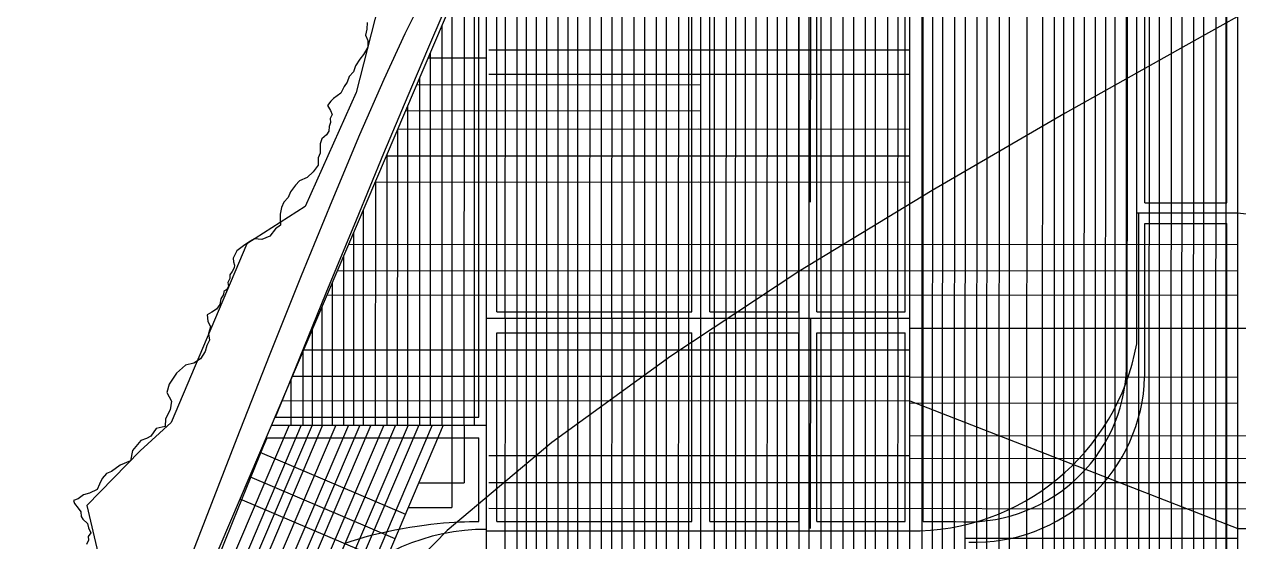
# Model space of a CAD drawing. Extents: x -15732 to 10897, y -24868 to 16165.
# Drawn here: x -9769 to -2354, y -2876 to 283 of the extents above; entities that cross this region are included whole.
import ezdxf

# ---------------------------------------------------------------- set-up
doc = ezdxf.new("R2010")
doc.units = 0
doc.header["$MEASUREMENT"] = 0
for name, color, linetype in [('COASTLINE', 7, 'CONTINUOUS'), ('HIGHWAY', 7, 'CONTINUOUS'), ('STREETS-SPRAWL', 7, 'CONTINUOUS'), ('STREETS-SPRAWL-12M', 7, 'CONTINUOUS'), ('STREETS-SPRAWL-20M', 7, 'CONTINUOUS'), ('SUBURBS', 7, 'CONTINUOUS')]:
    doc.layers.add(name, color=color, linetype=linetype)

msp = doc.modelspace()

# ---------------------------------------------------------------- linework, layer by layer
at = {"layer": 'COASTLINE', "color": 7, "linetype": 'CONTINUOUS'}
msp.add_lwpolyline([(-7675, 293), (-7676.3, 253.1), (-7685.1, 217.5), (-7670.7, 184), (-7671.3, 142.9), (-7697.1, 97.7), (-7720.3, 69.4), (-7745.6, 29.6), (-7759.6, -8.1), (-7784.6, -36.7), (-7796.4, -71.1), (-7815.4, -96.6), (-7835.1, -137.6), (-7880, -170.8), (-7896.9, -185.8), (-7918.1, -213.5), (-7898.1, -244.2), (-7889.9, -267.4), (-7902, -292.6), (-7898.8, -316.1), (-7907.9, -341.4), (-7909.1, -368.7), (-7924, -392.9), (-7953, -416.9), (-7962.4, -446.3), (-7962.3, -474.7), (-7961.9, -504.2), (-7974.2, -532), (-7973.5, -576.2), (-8005.6, -617.8), (-8041.8, -652.5), (-8087.7, -673.6), (-8112.4, -698.6), (-8143.3, -740.6), (-8156.7, -773.8), (-8183.8, -802.3), (-8198.9, -835.4), (-8207.2, -875.9), (-8207.4, -910), (-8204.8, -943.6), (-8234.9, -965.1), (-8270.5, -1010), (-8318.9, -1030.7), (-8363.4, -1026.4), (-8386.7, -1042), (-8423, -1064), (-8470.8, -1100.4), (-8492.6, -1145.7), (-8490.7, -1166.6), (-8485.6, -1187.5), (-8486.7, -1204.7), (-8499.8, -1226.7), (-8514.4, -1247), (-8513.3, -1268.2), (-8525.5, -1294), (-8522, -1317.7), (-8532, -1335.6), (-8549.5, -1347.6), (-8553.4, -1367.2), (-8569.5, -1394), (-8574.1, -1427.9), (-8594.2, -1456.4), (-8622.9, -1474.8), (-8651.1, -1490.2), (-8647.9, -1528.7), (-8632.4, -1565.2), (-8643.8, -1604.9), (-8638.6, -1644.9), (-8653.6, -1679.1), (-8664.4, -1714.9), (-8693.4, -1759.4), (-8734.5, -1786.6), (-8784.4, -1798.2), (-8839.4, -1847.6), (-8884.7, -1913.3), (-8898.9, -1965.8), (-8869.2, -2018.6), (-8878.8, -2070.3), (-8907, -2126.1), (-8909.1, -2173.8), (-8963.1, -2185.4), (-8995.6, -2231.6), (-9022.8, -2246.4), (-9057, -2258.9), (-9108.9, -2318.4), (-9120.3, -2382.4), (-9182.5, -2409.7), (-9235.3, -2447.2), (-9267.2, -2459.8), (-9292.4, -2490.6), (-9309.4, -2525.6), (-9323.2, -2556.9), (-9369.7, -2579.6), (-9407, -2589.1), (-9440.3, -2614.2), (-9467.4, -2623.8), (-9462.3, -2643.7), (-9440.4, -2671.6), (-9423.9, -2694.1), (-9422, -2721.4), (-9410.6, -2737.8), (-9382.8, -2765.6), (-9377, -2790.9), (-9362.1, -2822.7), (-9378, -2843.9), (-9376.5, -2866.3), (-9389.3, -2894.2)], dxfattribs=at)
at = {"layer": 'HIGHWAY', "color": 250, "linetype": 'CONTINUOUS'}
for p, q in [((-1897.4, 590), (-2627, 183)), ((-2627, 183), (-3412.8, -259.1)), ((-3412.8, -259.1), (-4226.3, -731)), ((-4226.3, -731), (-5038.9, -1227.2)), ((-5038.9, -1227.2), (-5822.1, -1742.4)), ((-5822.1, -1742.4), (-6547.5, -2271.2)), ((-6547.5, -2271.2), (-7186.4, -2808.1)), ((-7186.4, -2808.1), (-7716.2, -3348.4))]:
    msp.add_line(p, q, dxfattribs=at)
at = {"layer": 'STREETS-SPRAWL', "color": 7, "linetype": 'CONTINUOUS'}
for p, q in [((-6994.3, -2115), (-6994.3, 775.8)), ((-7334.4, 446.5), (-7445.2, 223.9)), ((-6884.1, -1473.6), (-6884.1, 421.3)), ((-5692.3, -1473.6), (-5692.3, 421.3)), ((-5582.2, -1473.6), (-5582.2, 421.3)), ((-5040.6, -1473.6), (-5040.6, 421.3)), ((-4930.5, -1473.6), (-4930.5, 421.3)), ((-4390.4, -1473.6), (-4390.4, 421.3)), ((-4280.2, -2752.7), (-4280.2, 421.3)), ((-3038.4, -1816), (-3038.4, 421.3)), ((-2928.2, -806.9), (-2928.2, 421.3)), ((-2426.4, -806.9), (-2426.4, 421.3)), ((-7305.8, 131.1), (-7210.6, 349.8)), ((-7445.2, 223.9), (-7573.4, -53.3)), ((-7425.8, -151.6), (-7305.8, 131.1)), ((-7573.4, -53.3), (-7721.9, -392.6)), ((-7572.7, -503.1), (-7425.8, -151.6)), ((-7721.9, -392.6), (-7891.7, -797.3)), ((-7741.3, -910.4), (-7572.7, -503.1)), ((-7891.7, -797.3), (-8077.7, -1253.2)), ((-2928.2, -806.9), (-2426.4, -806.9)), ((-7924.7, -1356), (-7741.3, -910.4)), ((-2928.2, -933.2), (-2426.4, -933.2)), ((-2928.2, -1871), (-2928.2, -933.2)), ((-2426.4, -5988), (-2426.4, -933.2)), ((-8077.7, -1253.2), (-8273.1, -1741.8)), ((-8115.7, -1822.4), (-7924.7, -1356)), ((-6884.1, -1473.6), (-5692.3, -1473.6)), ((-5582.2, -1473.6), (-5040.6, -1473.6)), ((-4930.5, -1473.6), (-4390.4, -1473.6)), ((-6884.1, -1599.9), (-5692.3, -1599.9)), ((-6884.1, -2752.7), (-6884.1, -1599.9)), ((-5692.3, -2752.7), (-5692.3, -1599.9)), ((-5582.2, -1599.9), (-5040.6, -1599.9)), ((-5582.2, -2752.7), (-5582.2, -1599.9)), ((-5040.6, -2752.7), (-5040.6, -1599.9)), ((-4930.5, -1599.9), (-4390.4, -1599.9)), ((-4930.5, -2752.7), (-4930.5, -1599.9)), ((-4390.4, -2752.7), (-4390.4, -1599.9)), ((-8273.1, -1741.8), (-8471.1, -2244.6)), ((-8235.1, -2115.2), (-8115.7, -1822.4)), ((-8235.6, -2115), (-6994.3, -2115)), ((-8471.1, -2244.6), (-8664.9, -2743)), ((-8492.5, -2748.2), (-8307.3, -2292.3)), ((-8307.3, -2292.3), (-8286.5, -2241.3)), ((-8286.5, -2241.3), (-6994.3, -2241.3)), ((-6994.3, -2752.7), (-6994.3, -2241.3)), ((-8664.9, -2743), (-8847.8, -3218.6)), ((-8664.2, -3172.5), (-8492.5, -2748.2)), ((-7597.9, -2824), (-7552.1, -2813.6)), ((-7552.1, -2813.6), (-7506.1, -2804)), ((-7506.1, -2804), (-7460.3, -2795.3)), ((-7460.3, -2795.3), (-7415, -2787.5)), ((-7415, -2787.5), (-7370.6, -2780.6)), ((-7370.6, -2780.6), (-7327.6, -2774.5)), ((-7327.6, -2774.5), (-7286.3, -2769.3)), ((-7286.3, -2769.3), (-7247, -2765)), ((-7247, -2765), (-7210.1, -2761.5)), ((-7210.1, -2761.5), (-7175.3, -2758.8)), ((-7175.3, -2758.8), (-7142.3, -2756.8)), ((-7142.3, -2756.8), (-7110.9, -2755.3)), ((-7110.9, -2755.3), (-7080.6, -2754.2)), ((-7080.6, -2754.2), (-7051.3, -2753.5)), ((-7051.3, -2753.5), (-7022.6, -2753.1)), ((-7022.6, -2753.1), (-6994.3, -2752.7)), ((-6884.1, -2752.7), (-5692.3, -2752.7)), ((-5582.2, -2752.7), (-5040.6, -2752.7)), ((-4930.5, -2752.7), (-4390.4, -2752.7)), ((-4280.2, -2752.7), (-4083.7, -2752.7)), ((-7815.1, -2887.7), (-7773.9, -2873.5)), ((-7773.9, -2873.5), (-7731.4, -2860)), ((-7731.4, -2860), (-7687.7, -2847.3)), ((-7687.7, -2847.3), (-7643.2, -2835.2)), ((-7643.2, -2835.2), (-7597.9, -2824))]:
    msp.add_line(p, q, dxfattribs=at)
for centre, radius, start, end in [((-4011.3, -1781.9), 973.5, 265.73408, 357.99049), ((-3966.5, -1840.9), 1038.7, 268.06331, 358.34052)]:
    msp.add_arc(centre, radius, start, end, dxfattribs=at)
at = {"layer": 'STREETS-SPRAWL-12M', "color": 253, "linetype": 'CONTINUOUS'}
for p, q in [((-3422, 3358), (-3424.4, -4781.6)), ((-3479, 3276.5), (-3481.3, -4781.6)), ((-3647.7, -3476.9), (-3645.8, 3038)), ((-3754.7, 2882.3), (-3756.9, -4781.6)), ((-3816.7, 2793.5), (-3819, -4781.6)), ((-3891.6, 2686.4), (-3893.8, -4781.6)), ((-3952.9, 2598.8), (-3955.1, -4781.6)), ((-4024.1, 2497), (-4026.2, -4781.6)), ((-4089.2, 2403.9), (-4091.3, -4781.6)), ((-4162.3, 2299.4), (-4164.4, -4781.6)), ((-4223.9, 2211.4), (-4225.9, -4781.6)), ((-4288, 2119.6), (-4290.1, -4781.6)), ((-5774.8, 1339.4), (-5775.6, -1512.3)), ((-5712.7, 1359.9), (-5713.6, -1512.3)), ((-6120.2, 1263.5), (-6121, -1512.3)), ((-6047.2, 1279.5), (-6048, -1512.3)), ((-5982.1, 1293.7), (-5982.9, -1512.3)), ((-5910.9, 1309.2), (-5911.7, -1512.3)), ((-5849.6, 1322.7), (-5850.5, -1512.3)), ((-6448.9, 1187.4), (-6449.6, -1512.3)), ((-6390.6, 1201.9), (-6391.4, -1512.3)), ((-6316, 1219.6), (-6316.8, -1512.3)), ((-6245.9, 1235.6), (-6246.7, -1512.3)), ((-6181.8, 1250), (-6182.6, -1512.3)), ((-6643.3, 1130), (-6644.1, -1512.3)), ((-6579.1, 1151), (-6579.9, -1512.3)), ((-6510.4, 1171), (-6511.2, -1512.3)), ((-6833.1, 1041.4), (-6833.9, -1512.3)), ((-6760.5, 1082.5), (-6761.2, -1512.3)), ((-6703.5, 1107.5), (-6704.3, -1512.3)), ((-7021.3, 742.5), (-7022.2, -2164.1)), ((-7083.4, 596.8), (-7084.2, -2164.1)), ((-5556.5, 481.1), (-5557.1, -1512.3)), ((-5483.9, 481.1), (-5484.5, -1512.3)), ((-5426.9, 481.1), (-5427.5, -1512.3)), ((-5366.7, 481.1), (-5367.3, -1512.3)), ((-5302.6, 481.1), (-5303.1, -1512.3)), ((-5233.8, 481.1), (-5234.4, -1512.3)), ((-5172.3, 481.1), (-5172.9, -1512.3)), ((-5114, 481.1), (-5114.6, -1512.3)), ((-5039.4, 481.1), (-5040, -1512.3)), ((-4969.4, 481.1), (-4969.8, -803.1)), ((-4905.2, 481.1), (-4905.8, -1512.3)), ((-4843.7, 481.1), (-4844.3, -1512.3)), ((-4770.6, 481.1), (-4771.2, -1512.3)), ((-4705.5, 481.1), (-4706.1, -1512.3)), ((-4634.4, 481.1), (-4635, -1512.3)), ((-4573.1, 481.1), (-4573.7, -1512.3)), ((-4498.3, 481.1), (-4498.9, -1512.3)), ((-4436.2, 481.1), (-4436.8, -1512.3)), ((-3552.5, 481.1), (-3553.3, -2330.1)), ((-3362.6, 481.1), (-3363.5, -2404)), ((-3298.5, 481.1), (-3299.3, -2429)), ((-3229.7, 481.1), (-3230.6, -2455.8)), ((-3168.2, 481.1), (-3169.1, -2479.7)), ((-3110, 481.1), (-3110.8, -2502.4)), ((-3035.3, 481.1), (-3036.2, -2531.5)), ((-2901.1, 481.1), (-2902, -2583.7)), ((-2839.6, 481.1), (-2840.5, -2607.7)), ((-2766.6, 481.1), (-2767.5, -2636.1)), ((-2701.4, 481.1), (-2702.4, -2661.5)), ((-2630.3, 481.1), (-2631.2, -2689.2)), ((-2569, 481.1), (-2570, -2713.1)), ((-2494.2, 481.1), (-2495.1, -2742.2)), ((-2432.1, 481.1), (-2433.1, -2766.4)), ((-7158.3, 421), (-7159.1, -2164.1)), ((-7219.6, 277.2), (-7220.3, -2164.1)), ((-7304.1, 78.9), (-6947.2, 78.8)), ((-7290.8, 110), (-7291.5, -2164.1)), ((-6932.1, 127.9), (-5638.9, 127.5)), ((-5655.3, 127.9), (-4362.1, 127.5)), ((-7356, -42.9), (-7356.6, -2164.1)), ((-6932.1, -21.3), (-5638.9, -21.7)), ((-5655.3, -21.3), (-4362.1, -21.7)), ((-7374.1, -85.5), (-5638.9, -86)), ((-7429.1, -214.4), (-7429.6, -2164.1)), ((-7441.7, -244), (-5638.9, -245.9)), ((-7490.6, -359), (-7491.2, -2164.1)), ((-7489.4, -356.1), (-5638.9, -356.7)), ((-5655.3, -356.3), (-4362.1, -356.7)), ((-7554.8, -509.6), (-7555.3, -2164.1)), ((-7559.5, -520.6), (-5638.9, -521.1)), ((-5655.3, -520.7), (-4362.1, -521.1)), ((-7626.6, -678), (-5638.9, -680)), ((-7624.9, -674.1), (-7625.4, -2164.1)), ((-5655.3, -678.7), (-4362.1, -680)), ((-7699.6, -849.4), (-7700, -2164.1)), ((-2965.7, -868.5), (-2966.2, -2558.7)), ((-2358.4, -868.5), (263.6, -1171.7)), ((-7757.9, -986.2), (-7758.2, -2164.1)), ((-7789, -1059.1), (-2358.4, -1060.7)), ((-7819.5, -1130.7), (-7819.8, -2164.1)), ((-7857.7, -1220.5), (-2358.4, -1222.1)), ((-7888.3, -1292.1), (-7888.5, -2164.1)), ((-7921.3, -1369.7), (-2358.4, -1371.3)), ((-7951.5, -1440.7), (-7951.8, -2164.1)), ((-6833.3, -1512.3), (-6833.9, -3476.9)), ((-6760.6, -1512.3), (-6761.2, -3476.9)), ((-6703.7, -1512.3), (-6704.3, -3476.9)), ((-6643.5, -1512.3), (-6644, -3476.9)), ((-6579.3, -1512.3), (-6579.9, -3476.9)), ((-6510.6, -1512.3), (-6511.2, -3476.9)), ((-6449.1, -1512.3), (-6449.6, -3476.9)), ((-6390.8, -1512.3), (-6391.4, -3476.9)), ((-6316.2, -1512.3), (-6316.8, -3476.9)), ((-6246.1, -1512.3), (-6246.7, -3476.9)), ((-6182, -1512.3), (-6182.6, -3476.9)), ((-6120.5, -1512.3), (-6121, -3476.9)), ((-6047.4, -1512.3), (-6048, -3476.9)), ((-5982.3, -1512.3), (-5982.9, -3476.9)), ((-5911.1, -1512.3), (-5911.7, -3476.9)), ((-5849.9, -1512.3), (-5850.5, -3476.9)), ((-5775, -1512.3), (-5775.6, -3476.9)), ((-5713, -1512.3), (-5713.6, -3476.9)), ((-5556.5, -1512.3), (-5557.1, -3476.9)), ((-5483.9, -1512.3), (-5484.5, -3476.9)), ((-5426.9, -1512.3), (-5427.5, -3476.9)), ((-5366.7, -1512.3), (-5367.3, -3476.9)), ((-5302.6, -1512.3), (-5303.1, -3476.9)), ((-5233.8, -1512.3), (-5234.4, -3476.9)), ((-5172.3, -1512.3), (-5172.9, -3476.9)), ((-5114, -1512.3), (-5114.6, -3476.9)), ((-5039.4, -1512.3), (-5040, -3476.9)), ((-4969.4, -1512.3), (-4969.8, -2796.5)), ((-4905.2, -1512.3), (-4905.8, -3476.9)), ((-4843.7, -1512.3), (-4844.3, -3476.9)), ((-4770.6, -1512.3), (-4771.2, -3476.9)), ((-4705.5, -1512.3), (-4706.1, -3476.9)), ((-4634.4, -1512.3), (-4635, -3476.9)), ((-4573.1, -1512.3), (-4573.7, -3476.9)), ((-4498.3, -1512.3), (-4498.8, -3476.9)), ((-4436.2, -1512.3), (-4436.8, -3476.9)), ((-8011.8, -1582.1), (-8012, -2164.1)), ((-4362.1, -1572.5), (-1054.9, -1573.5)), ((-8063.6, -1703.7), (-5638.9, -1704.4)), ((-5655.3, -1704.1), (-4362.1, -1704.4)), ((-8068.8, -1715.9), (-8068.9, -2164.1)), ((-8141.5, -1886.5), (-8141.6, -2164.1)), ((-8132.4, -1865.1), (-5638.9, -1865.8)), ((-5655.3, -1865.5), (-4362.1, -1865.8)), ((-4362.1, -1870.2), (-2358.4, -1870.8)), ((-8196, -2014.3), (-5638.9, -2015.1)), ((-5655.3, -2014.7), (-4362.1, -2015.1)), ((-4362.1, -2015.1), (-2358.4, -2795.5)), ((-4362.1, -2027.6), (-2358.4, -2029.7)), ((-8152.3, -2164.1), (-9354.2, -4982)), ((-8077.6, -2164.1), (-9279.4, -4982)), ((-8010.7, -2164.1), (-9212.6, -4982)), ((-7947.3, -2164.1), (-9149.2, -4982)), ((-7866.2, -2164.1), (-9068.1, -4982)), ((-7790, -2164.1), (-8991.9, -4982)), ((-7720.3, -2164.1), (-8922.2, -4982)), ((-7653.4, -2164.1), (-8855.3, -4982)), ((-7574, -2164.1), (-8775.9, -4982)), ((-7503.2, -2164.1), (-8013.8, -3361.3)), ((-7425.8, -2164.1), (-7856, -3172.6)), ((-7359.3, -2164.1), (-7749.2, -3078.2)), ((-7277.9, -2164.1), (-7632.9, -2996.4)), ((-7210.4, -2164.1), (-7543.8, -2945.7)), ((-7158.2, -2164.1), (-7158.3, -2666.8)), ((-7083.3, -2164.1), (-7083.4, -2517.6)), ((-4362.1, -2228.5), (-1054.9, -2231.8)), ((-8330, -2328.9), (-7442.2, -2707.6)), ((-6932.1, -2349.7), (-5638.9, -2350)), ((-5655.3, -2349.7), (-4362.1, -2350)), ((263.6, -2370), (-4362.1, -2368.6)), ((-3552.7, -2330.3), (-3553.4, -4781.6)), ((-3362.9, -2404.2), (-3363.6, -4781.6)), ((-3298.8, -2429.2), (-3299.5, -4781.6)), ((-8393.3, -2477.4), (-7505.6, -2856)), ((-7361.2, -2517.5), (-7083.4, -2517.6)), ((-6932.1, -2514.1), (-5638.9, -2514.5)), ((-5655.3, -2514.1), (538.3, -2515.9)), ((-3230, -2456), (-3230.7, -4781.6)), ((-3168.5, -2479.9), (-3169.2, -4781.6)), ((-3110.3, -2502.6), (-3110.9, -4781.6)), ((-3035.6, -2531.7), (-3036.3, -4638.7)), ((-2965.6, -2559), (-2966.8, -6752)), ((-2901.5, -2583.9), (-2902.7, -6752)), ((-8451.8, -2614.7), (-7601.4, -2977.4)), ((-7424.8, -2666.7), (-7158.3, -2666.8)), ((-2839.9, -2607.9), (-2841.2, -6752)), ((-2766.9, -2636.4), (-2768.1, -6752)), ((-2701.8, -2661.7), (-2703, -6752)), ((-6932.1, -2672.1), (-5638.9, -2673.4)), ((-5655.3, -2672.1), (371.1, -2678.2)), ((-2630.6, -2689.4), (-2631.8, -6752)), ((-2569.4, -2713.3), (-2570.6, -6752)), ((-2494.6, -2742.4), (-2495.7, -6752)), ((-2432.5, -2766.6), (-2433.7, -6752)), ((-2358.4, -2855.7), (-4025.7, -2855.7))]:
    msp.add_line(p, q, dxfattribs=at)
at = {"layer": 'STREETS-SPRAWL-20M', "color": 252, "linetype": 'CONTINUOUS'}
for p, q in [((-2358.4, -7328), (-2358.4, 4878.9)), ((-4362.1, -10698.9), (-4362.1, 2013.7)), ((-4976.9, -11760.1), (-4976.9, 1569.1)), ((-5638.9, -10593), (-5638.9, 1370.5)), ((-6947.2, 916.6), (-9420.9, -4889.2)), ((-6947.2, -10593), (-6947.2, 916.6)), ((-2976.7, -1668.7), (-2976.7, 481.1)), ((-2976.7, -868.5), (-2358.4, -868.5)), ((-6947.2, -1512.3), (-4362.1, -1512.3)), ((-8259.8, -2164.1), (-6947.2, -2164.1)), ((-6947.2, -2810), (-4362.1, -2810)), ((-2358.4, -2795.5), (-1054.9, -2795.5))]:
    msp.add_line(p, q, dxfattribs=at)
for centre, radius, start, end in [((-4345.2, -1419), 1391.1, 269.30477, 349.66006), ((-6950.2, -4090.5), 1289.6, 89.86298, 184.63832)]:
    msp.add_arc(centre, radius, start, end, dxfattribs=at)
at = {"layer": 'SUBURBS', "color": 254, "linetype": 'CONTINUOUS'}
msp.add_lwpolyline([(-7584.2, 488.5), (-7743.3, -132.7), (-8053.8, -829.5), (-8409.8, -1056.8), (-8871.9, -2147.5), (-9061.3, -2321.8), (-9387, -2655), (-9288.5, -3071.7), (-9608.4, -4510.5), (-9768.7, -5402.1), (-9598.4, -5782.7), (-9408, -6524), (-9398, -7085), (-8800.9, -7675.1), (-8786, -8481.9), (-8920.5, -8815.6), (-8830.8, -8930.2), (-8563.3, -8886.6), (-8221.6, -9037.7), (-7593.9, -9732.8), (-7284.4, -10246.6), (-7415.9, -10481.6), (-6812.3, -10998.5), (-6675.1, -11287.8)], dxfattribs=at)

doc.saveas('drawing.dxf')
